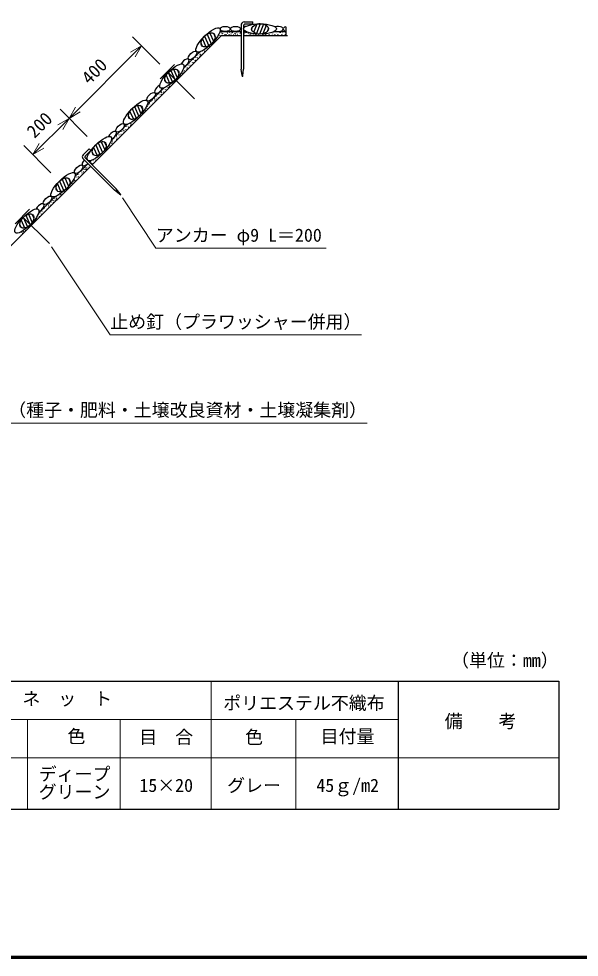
# Model space of a CAD drawing. Units: millimetres, scale not verified. Extents: x 200 to 8200, y 200 to 5838.
# Drawn here: x 2166 to 4353, y 200 to 3864 of the extents above; entities that cross this region are included whole.
import ezdxf
from ezdxf.enums import TextEntityAlignment as Align

# ---------------------------------------------------------------- set-up
doc = ezdxf.new("R2010")
doc.units = ezdxf.units.MM
doc.header["$LTSCALE"] = 20
for name, color, linetype, lineweight in [('C-MTR-FRAM', 5, 'Continuous', 25), ('C-MTR-LINE', 5, 'Continuous', 13), ('C-STR', 7, 'Continuous', 25), ('C-STR-DIM', 1, 'Continuous', 13), ('C-STR-HTXT', 1, 'Continuous', 13), ('C-TTL', 2, 'Continuous', 70)]:
    doc.layers.add(name, color=color, linetype=linetype, lineweight=lineweight)
doc.layers.add('C-MTR-TXT', color=5, linetype='Continuous')
doc.styles.add('ＭＳ ゴシック', font='')
doc.styles.get('ＭＳ ゴシック').set_extended_font_data('MS Gothic')

msp = doc.modelspace()

# ---------------------------------------------------------------- linework, layer by layer
at = {"layer": 'C-MTR-FRAM'}
for p, q in [((498.07, 1278.33), (4273.07, 1278.33)), ((3647.03, 1278.33), (3647.03, 778.33)), ((4273.07, 1278.33), (4273.07, 778.33)), ((498.07, 778.33), (4273.07, 778.33))]:
    msp.add_line(p, q, dxfattribs=at)
at = {"layer": 'C-MTR-LINE'}
for p, q in [((2916.72, 1278.33), (2916.72, 778.33)), ((1789.07, 1128.33), (3647.03, 1128.33)), ((2200.53, 1128.33), (2200.53, 778.33)), ((2562.02, 1128.33), (2562.02, 778.33)), ((3247.8, 1128.33), (3247.8, 778.33)), ((498.07, 978.33), (4273.07, 978.33))]:
    msp.add_line(p, q, dxfattribs=at)
at = {"layer": 'C-STR'}
for p, q in [((3046.23, 3852.02), (3079.18, 3852.02)), ((3079.18, 3843.02), (3079.18, 3852.02)), ((2951.77, 3814.52), (3034.71, 3814.52)), ((3034.71, 3843.14), (3034.71, 3668.04)), ((3043.71, 3838.04), (3043.71, 3668.04)), ((3043.71, 3814.52), (3052.26, 3814.52)), ((3079.18, 3843.02), (3049.12, 3843.02)), ((3163.61, 3814.52), (3207.98, 3814.52)), ((3207.98, 3833.18), (3207.98, 3815.85)), ((3207.98, 3814.52), (3207.98, 3799.52)), ((2745.85, 3587.38), (2957.98, 3799.52)), ((2856.31, 3697.84), (2957.98, 3799.52)), ((2957.98, 3799.52), (3034.71, 3799.52)), ((3043.71, 3799.52), (3214.36, 3799.52)), ((2891.3, 3732.83), (2929.14, 3770.41)), ((2809.96, 3672.71), (2872.65, 3735.4)), ((2774.13, 3686.38), (2717.56, 3629.81)), ((3037.71, 3643.04), (3034.71, 3668.04)), ((3040.71, 3643.04), (3043.71, 3668.04)), ((2851.91, 3552.03), (2745.85, 3658.09)), ((3037.71, 3643.04), (3039.21, 3638.04)), ((3039.21, 3638.04), (3040.71, 3643.04)), ((2668.54, 3531.29), (2731.23, 3593.98)), ((2452.67, 3294.2), (2745.85, 3587.38)), ((2527.12, 3389.87), (2589.81, 3452.56)), ((2417.64, 3332.77), (2440.93, 3356.08)), ((2447.29, 3349.71), (2426.05, 3328.45)), ((2447.29, 3349.71), (2440.93, 3356.08)), ((2385.7, 3248.45), (2435.69, 3298.44)), ((2415.78, 3318.34), (2539.63, 3194.57)), ((2425.75, 3321.1), (2545.99, 3200.93)), ((2442.06, 3304.81), (2448.39, 3311.13)), ((2180.16, 3021.7), (2446.3, 3287.84)), ((2559.43, 3179.02), (2539.63, 3194.57)), ((2561.55, 3181.14), (2545.99, 3200.93)), ((2244.28, 3107.03), (2306.97, 3169.71)), ((2559.43, 3179.02), (2564.03, 3176.54)), ((2564.03, 3176.54), (2561.55, 3181.14)), ((2208.45, 3120.69), (2151.88, 3064.12)), ((2286.23, 2986.34), (2180.16, 3092.41)), ((1887.24, 2728.78), (2180.16, 3021.7))]:
    msp.add_line(p, q, dxfattribs=at)
at = {"layer": 'C-STR', "color": 3}
for p, q in [((3078.56, 3833.65), (3074.69, 3823.73)), ((3095.03, 3842.84), (3082.72, 3811.28)), ((3108.56, 3844.51), (3093.67, 3806.34)), ((3120.88, 3843.06), (3105.85, 3804.54)), ((3132, 3838.56), (3119.21, 3805.78)), ((3140.81, 3828.13), (3134.89, 3812.95)), ((2882.76, 3785.56), (2896.37, 3754.54)), ((2891.15, 3796.32), (2907.61, 3758.79)), ((2900.88, 3804), (2917.49, 3766.13)), ((2911.93, 3808.68), (2926.07, 3776.46)), ((2925.54, 3807.53), (2932.08, 3792.62)), ((2877.61, 3767.43), (2881.9, 3757.67)), ((2770.51, 3667.26), (2784.65, 3635.04)), ((2784.12, 3666.11), (2790.66, 3651.2)), ((2741.34, 3644.14), (2754.95, 3613.12)), ((2749.72, 3654.9), (2766.19, 3617.37)), ((2759.46, 3662.58), (2776.07, 3624.71)), ((2736.19, 3626.01), (2740.47, 3616.25)), ((2618.04, 3521.16), (2634.65, 3483.29)), ((2629.09, 3525.84), (2643.23, 3493.61)), ((2642.69, 3524.69), (2649.24, 3509.78)), ((2594.77, 3484.58), (2599.05, 3474.83)), ((2599.92, 3502.72), (2613.53, 3471.7)), ((2608.3, 3513.48), (2624.77, 3475.95)), ((2466.72, 3371.9), (2483.19, 3334.37)), ((2476.46, 3379.57), (2493.07, 3341.71)), ((2487.51, 3384.26), (2501.65, 3352.03)), ((2501.11, 3383.11), (2507.66, 3368.19)), ((2453.19, 3343), (2457.47, 3333.25)), ((2458.34, 3361.14), (2471.95, 3330.12)), ((2325.46, 3230.63), (2341.92, 3193.11)), ((2335.2, 3238.31), (2351.81, 3200.45)), ((2346.24, 3243), (2360.38, 3210.77)), ((2359.85, 3241.85), (2366.4, 3226.93)), ((2311.93, 3201.74), (2316.21, 3191.98)), ((2317.07, 3219.88), (2330.69, 3188.86)), ((2175.65, 3078.46), (2189.26, 3047.44)), ((2184.04, 3089.21), (2200.5, 3051.69)), ((2193.77, 3096.89), (2210.39, 3059.02)), ((2204.82, 3101.58), (2218.96, 3069.35)), ((2218.43, 3100.43), (2224.98, 3085.51)), ((2170.51, 3060.32), (2174.79, 3050.56))]:
    msp.add_line(p, q, dxfattribs=at)
at = {"layer": 'C-STR'}
for centre in [(2952.35, 3812.54), (2964.88, 3811.93), (2989.17, 3812.18), (3015.76, 3811.21), (3030.55, 3812.09), (3160.36, 3810.89), (3195.75, 3812.71), (2929.92, 3778.92), (2938.19, 3783.62), (2945.55, 3792.6), (2947.63, 3804.14), (2950.94, 3799.7), (2957.17, 3809.07), (2957.51, 3802.95), (2960.88, 3806.07), (2970.05, 3803.55), (2975.57, 3802.28), (2975.62, 3809.13), (2981.14, 3807.86), (2987.13, 3803.42), (2994.31, 3804.13), (2998.55, 3810.22), (3003.48, 3801.61), (3009.05, 3807.19), (3011.52, 3805.12), (3020.69, 3802.6), (3026.26, 3808.18), (3031.8, 3805.98), (3046.54, 3809.04), (3046.81, 3801.83), (3053.58, 3810.15), (3054.65, 3804.03), (3060.22, 3809.61), (3062.41, 3801.86), (3062.69, 3807.53), (3068.99, 3803.82), (3071.86, 3805.01), (3081.76, 3804.8), (3090.93, 3802.28), (3102.49, 3803.42), (3118.26, 3802.28), (3129.82, 3803.42), (3143.35, 3803.82), (3156.12, 3804.8), (3165.29, 3802.28), (3170.86, 3807.86), (3176.85, 3803.42), (3186.47, 3810.11), (3192.62, 3802.28), (3196.71, 3806.85), (3205.02, 3801.87), (3205.85, 3809.76), (2890.6, 3737.65), (2902.56, 3748), (2909.93, 3756.98), (2927.29, 3772.02), (2846.45, 3705.79), (2854.98, 3702.03), (2857.05, 3713.56), (2861.78, 3721.96), (2864.26, 3711.88), (2867.51, 3719.7), (2872.34, 3717.07), (2873.66, 3731.28), (2874.97, 3723.97), (2877.08, 3721.82), (2883.23, 3736.56), (2883.24, 3728.67), (2811.02, 3671.21), (2816.75, 3676.09), (2818.4, 3667.4), (2821.59, 3666.32), (2825.28, 3672.33), (2827.35, 3683.87), (2832.08, 3692.27), (2834.57, 3682.18), (2838.98, 3693.36), (2842.64, 3687.37), (2845.27, 3694.27), (2784.9, 3631.95), (2792.95, 3637.69), (2796.86, 3642.3), (2804.23, 3651.28), (2806.3, 3662.81), (2807.66, 3656.46), (2813.51, 3661.13), (2731.55, 3591.65), (2741.57, 3593.47), (2749.28, 3596.33), (2754.12, 3600.74), (2758.56, 3606.18), (2766.64, 3611.37), (2770.33, 3617.82), (2777.53, 3622.97), (2701.12, 3561.31), (2711.69, 3556.42), (2713.01, 3570.62), (2714.32, 3563.32), (2721.51, 3581.12), (2722.58, 3575.91), (2722.58, 3568.02), (2726.83, 3583.25), (2731.74, 3578.68), (2739.17, 3587.28), (2667.63, 3520.96), (2671.76, 3529.23), (2675, 3522.05), (2677.07, 3533.59), (2681.34, 3528.17), (2681.8, 3541.99), (2686.62, 3538.52), (2686.96, 3532.4), (2689, 3547.77), (2694.33, 3541.38), (2696.4, 3552.91), (2698.17, 3546.84), (2703.61, 3551.23), (2640.71, 3485.82), (2652.16, 3496.86), (2660.22, 3506.32), (2667.63, 3513.07), (2591.22, 3451.41), (2601.79, 3446.52), (2604.42, 3453.42), (2609.81, 3458.05), (2617.71, 3464.18), (2623.19, 3468.89), (2629.9, 3475.05), (2557.73, 3411.06), (2565.1, 3412.15), (2567.18, 3423.69), (2571.9, 3432.09), (2576.72, 3428.62), (2577.06, 3422.5), (2584.43, 3431.48), (2586.5, 3443.01), (2593.71, 3441.33), (2521.77, 3373.67), (2529.48, 3376.53), (2530.37, 3382.51), (2531.55, 3388.06), (2536.28, 3396.46), (2538.76, 3386.38), (2546.84, 3391.57), (2548.16, 3405.78), (2549.47, 3398.47), (2557.74, 3403.17), (2491.89, 3336.62), (2502.79, 3348.23), (2510.15, 3357.21), (2522.11, 3367.55), (2445.73, 3304.87), (2450.81, 3299.9), (2452.7, 3309.29), (2457.28, 3313.79), (2459.2, 3305.45), (2466.82, 3318.72), (2467.16, 3312.6), (2474.53, 3321.58), (2483.82, 3331.43), (2412.98, 3262.81), (2413.24, 3271.9), (2419.58, 3266.63), (2421.73, 3276.23), (2424.51, 3283.49), (2428.87, 3276.48), (2429.8, 3281.42), (2433.02, 3287.36), (2434.47, 3293.84), (2436.94, 3281.67), (2439.57, 3288.57), (2381.99, 3226.72), (2383.31, 3240.93), (2384.62, 3233.62), (2392.88, 3246.21), (2392.89, 3238.33), (2396.4, 3256.71), (2400.26, 3247.31), (2404.91, 3257.62), (2412.21, 3257.65), (2345.59, 3191.36), (2358.13, 3203.2), (2364.63, 3211.68), (2373.92, 3221.53), (2297.15, 3157.34), (2301.98, 3153.88), (2305.18, 3164.06), (2309.68, 3156.73), (2311.75, 3168.27), (2313.21, 3161.67), (2318.97, 3166.58), (2321.03, 3174.01), (2327.04, 3171.77), (2329.67, 3178.68), (2337.94, 3183.38), (2261.53, 3121.72), (2267.59, 3125.82), (2272.09, 3116.82), (2273.42, 3131.03), (2274.72, 3123.73), (2282.98, 3136.31), (2282.99, 3128.43), (2287.06, 3144.08), (2290.36, 3137.41), (2292.43, 3148.94), (2302.31, 3147.75), (2231.31, 3078.36), (2235.41, 3082.46), (2240.6, 3089.78), (2247.03, 3098.93), (2247.37, 3092.8), (2248.96, 3107.31), (2254.73, 3101.78), (2256.81, 3113.32), (2259.3, 3108.13), (2264.02, 3111.63), (2196.35, 3045.35), (2204.61, 3050.05), (2211.98, 3059.03), (2217.14, 3061.88), (2223.94, 3069.38), (2228.04, 3073.48), (2172.11, 3020.72), (2176.6, 3030.87), (2180.46, 3027.51), (2185.64, 3033.26), (2193.72, 3038.45)]:
    msp.add_circle(centre, 0.3, dxfattribs=at)
for centre, radius, start, end in [((3046.39, 3839.91), 12.12, 90.74558, 164.52089), ((3048.71, 3838.04), 5, 85.32404, 180), ((3107.98, 3719.76), 124.75, 89.9996, 92.00147), ((2426.32, 3324.32), 12.12, 135.76262, 209.53793), ((2429.28, 3324.64), 5, 130.3409, 225.01704)]:
    msp.add_arc(centre, radius, start, end, dxfattribs=at)
for centre, major_axis, ratio in [((2904.95, 3781.84), (45.46, 45.46), 0.311111), ((2971.98, 3824.52), (20, 0), 0.5), ((3011.98, 3824.52), (20, 0), 0.5), ((3107.98, 3824.52), (64.29, 0.03), 0.311111), ((2844.34, 3721.23), (15.15, 15.15), 0.466608), ((2763.53, 3640.42), (45.46, 45.46), 0.311111), ((2682.71, 3559.6), (15.15, 15.15), 0.466608), ((2622.1, 3498.99), (45.46, 45.46), 0.311111), ((2561.5, 3438.39), (15.15, 15.15), 0.466608), ((2480.68, 3357.57), (45.46, 45.46), 0.311111), ((2339.26, 3216.15), (45.46, 45.46), 0.311111), ((2399.87, 3276.76), (15.15, 15.15), 0.466608), ((2278.65, 3155.54), (15.15, 15.15), 0.466608), ((2197.84, 3074.73), (45.46, 45.46), 0.311111)]:
    msp.add_ellipse(centre, major_axis=major_axis, ratio=ratio, dxfattribs=at)
at = {"layer": 'C-STR', "color": 3}
for centre, major_axis in [((2904.88, 3781.77), (-23.25, -23.84)), ((3107.98, 3824.52), (33.3, 0.42)), ((2763.45, 3640.34), (-23.25, -23.84)), ((2622.03, 3498.92), (-23.25, -23.84)), ((2480.45, 3357.34), (-23.25, -23.84)), ((2339.19, 3216.08), (-23.25, -23.84)), ((2197.77, 3074.66), (-23.25, -23.84))]:
    msp.add_ellipse(centre, major_axis=major_axis, ratio=0.600605, dxfattribs=at)
at = {"layer": 'C-STR'}
for centre, major_axis, ratio, start_param, end_param in [((3051.98, 3824.51), (20, 0), 0.5, 2.6127057, 3.6704796), ((3051.98, 3824.51), (20, 0), 0.5, 1.5524767, 1.9969475), ((3051.98, 3824.51), (20, 0), 0.5, 4.2862378, 4.726835), ((3177.98, 3824.52), (20, 0), 0.5, 4.1020505, 8.4646971), ((3217.98, 3824.51), (20, 0), 0.5, 2.0943951, 4.1887902), ((2814.03, 3690.92), (15.15, 15.15), 0.466608, 4.0824021, 8.4818386), ((2713.02, 3589.91), (15.15, 15.15), 0.466608, 0.941217, 5.3424012), ((2531.19, 3408.08), (15.15, 15.15), 0.466608, 4.0824021, 8.4818386), ((2430.3, 3307.1), (15.15, 15.15), 0.466608, 1.6790404, 4.6044225), ((2430.3, 3307.1), (15.15, 15.15), 0.466608, 0.9487388, 1.253527), ((2430.3, 3307.1), (15.15, 15.15), 0.466608, 5.0299358, 5.3414091), ((2248.35, 3125.24), (15.15, 15.15), 0.466608, 4.0824021, 8.4818386)]:
    msp.add_ellipse(centre, major_axis=major_axis, ratio=ratio, start_param=start_param, end_param=end_param, dxfattribs=at)
at = {"layer": 'C-STR-DIM'}
for p, q in [((2716.27, 3687.67), (2610.2, 3793.74)), ((2362.71, 3475.54), (2645.56, 3758.38)), ((2645.56, 3758.38), (2602.26, 3733.38)), ((2645.56, 3758.38), (2620.56, 3715.08)), ((2362.71, 3475.54), (2387.71, 3518.84)), ((2433.43, 3404.83), (2327.36, 3510.9)), ((2362.71, 3475.54), (2406.02, 3500.54)), ((2221.29, 3334.12), (2362.71, 3475.54)), ((2362.71, 3475.54), (2319.41, 3450.54)), ((2362.71, 3475.54), (2337.71, 3432.24)), ((2221.29, 3334.12), (2246.29, 3377.42)), ((2292, 3263.41), (2185.94, 3369.48)), ((2221.29, 3334.12), (2264.59, 3359.12))]:
    msp.add_line(p, q, dxfattribs=at)
at = {"layer": 'C-STR-HTXT'}
for p, q in [((2570.62, 3164.51), (2701.26, 2968.32)), ((2294.54, 2973.86), (2523.38, 2630.22)), ((2701.26, 2968.32), (3366.26, 2968.32)), ((2523.38, 2630.22), (3503.38, 2630.22)), ((1915.07, 2285.65), (3525.07, 2285.65))]:
    msp.add_line(p, q, dxfattribs=at)
at = {"layer": 'C-TTL'}
msp.add_lwpolyline([(200, 200), (8200, 200), (8200, 5740), (200, 5740)], close=True, dxfattribs=at)

# ---------------------------------------------------------------- texts
at = {"layer": 'C-MTR-TXT', "style": 'ＭＳ ゴシック'}
msp.add_text('（単位：mm）', height=51.32, dxfattribs=at).set_placement((3853.07, 1318.33), align=Align.BOTTOM_LEFT)
for s, p in [('ネ\u3000ッ\u3000ト', (2355.39, 1168.33)), ('色', (2391.28, 1021.47)), ('目\u3000合', (2741.61, 1018.33)), ('色', (3084.37, 1018.33)), ('目付量', (3449.19, 1021.47))]:
    msp.add_text(s, height=51.32, dxfattribs=at).set_placement(p, align=Align.BOTTOM_CENTER)
for s, p in [('ポリエステル不織布', (3279.01, 1192.41)), ('備\u3000\u3000考', (3968.27, 1121.74)), ('15×20', (2741.61, 871.17)), ('グレー', (3084.37, 871.17)), ('45ｇ/m2', (3449.66, 871.17))]:
    msp.add_text(s, height=51.32, dxfattribs=at).set_placement(p, align=Align.MIDDLE_CENTER)
for s, p in [('ディープ', (2244.05, 941.17)), ('グリーン', (2244.05, 871.17))]:
    msp.add_text(s, height=51.32, dxfattribs=at).set_placement(p, align=Align.TOP_LEFT)
at = {"layer": 'C-STR-DIM', "color": 7, "style": 'ＭＳ ゴシック'}
for s, p in [('400', (2453.08, 3593.77)), ('200', (2238.83, 3383.76))]:
    msp.add_text(s, height=51.32, rotation=45, dxfattribs=at).set_placement(p, align=Align.BOTTOM_LEFT)
at = {"layer": 'C-STR-HTXT', "color": 7, "style": 'ＭＳ ゴシック'}
for s, p in [('アンカー φ9 L＝200', (2701.26, 2978.32)), ('止め釘（プラワッシャー併用）', (2523.38, 2640.22)), ('不織布（種子・肥料・土壌改良資材・土壌凝集剤）', (1915.07, 2295.65))]:
    msp.add_text(s, height=51.32, dxfattribs=at).set_placement(p, align=Align.BOTTOM_LEFT)

doc.saveas('drawing.dxf')
